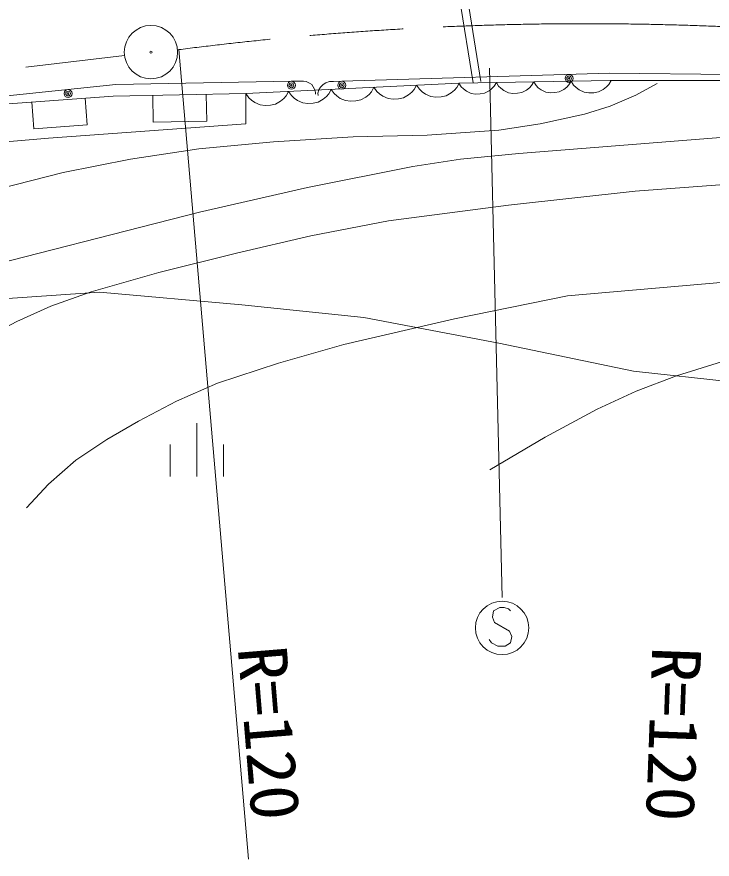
# Model space of a CAD drawing. Units: millimetres, scale not verified. Extents: x 40000 to 680000, y 20000 to 380000.
# Drawn here: x 318472 to 344514, y 254889 to 286444 of the extents above; entities that cross this region are included whole.
import ezdxf
from ezdxf.enums import TextEntityAlignment as Align

# ---------------------------------------------------------------- set-up
doc = ezdxf.new("R2010")
doc.units = ezdxf.units.MM
doc.header["$LTSCALE"] = 1000
doc.linetypes.add('CHAIN', pattern=[18.5, 12, -1.5, 3.5, -1.5])
for name, color, linetype, lineweight in [('M-BGD', 7, 'Continuous', 13), ('M-BGD-EXST', 7, 'Continuous', 13), ('M-BMK', 2, 'CHAIN', 13), ('M-BMK-SRVR', 3, 'Continuous', 13), ('M-STR-HTXT', 7, 'Continuous', 13)]:
    doc.layers.add(name, color=color, linetype=linetype, lineweight=lineweight)
doc.styles.add('ＭＳ ゴシック', font='')
doc.styles.get('ＭＳ ゴシック').set_extended_font_data('MS Gothic')

msp = doc.modelspace()

# ---------------------------------------------------------------- linework, layer by layer
at = {"layer": 'M-BGD'}
for p, q in [((335023, 287291), (335558, 283973)), ((335319, 287339), (335854, 284020)), ((324490, 285211), (324535, 285215)), ((330638, 284031), (340674, 284335)), ((340674, 284335), (346575, 284274)), ((322183, 283909), (328752, 284031)), ((328752, 284031), (329052, 284036)), ((329052, 284036), (329212, 284039)), ((329212, 284039), (329312, 284021)), ((329312, 284021), (329433, 283963)), ((330039, 283972), (330178, 284017)), ((330178, 284017), (330338, 284022)), ((330338, 284022), (330638, 284031)), ((335031, 283963), (340697, 284062)), ((337749, 283871), (337831, 284012)), ((337831, 284012), (337917, 283874)), ((339149, 283895), (339231, 284036)), ((339231, 284036), (339323, 283888)), ((340643, 283911), (340731, 284063)), ((346601, 284062), (340697, 284062)), ((318107, 283483), (322183, 283909)), ((327051, 283569), (335031, 283963)), ((329433, 283963), (329515, 283905)), ((329515, 283905), (329576, 283826)), ((329576, 283826), (329638, 283707)), ((329638, 283707), (329660, 283607)), ((329751, 283584), (329787, 283705)), ((329787, 283705), (329844, 283806)), ((329844, 283806), (329941, 283909)), ((329941, 283909), (330039, 283972)), ((330159, 283563), (330247, 283727)), ((330247, 283727), (330351, 283572)), ((331757, 283641), (331845, 283806)), ((331845, 283806), (331949, 283651)), ((333264, 283620), (333355, 283720)), ((333355, 283720), (333443, 283885)), ((333443, 283885), (333547, 283730)), ((333547, 283730), (333647, 283639)), ((334739, 283597), (334862, 283699)), ((334862, 283699), (334953, 283799)), ((334953, 283799), (335041, 283964)), ((335031, 283963), (335118, 283825)), ((335118, 283825), (335203, 283742)), ((335203, 283742), (335317, 283660)), ((336157, 283675), (336267, 283761)), ((336267, 283761), (336350, 283846)), ((336350, 283846), (336431, 283988)), ((336431, 283988), (336518, 283849)), ((336518, 283849), (336603, 283767)), ((336603, 283767), (336717, 283685)), ((336717, 283685), (336886, 283604)), ((337390, 283612), (337556, 283699)), ((337556, 283699), (337667, 283785)), ((337667, 283785), (337749, 283871)), ((337917, 283874), (338003, 283791)), ((338003, 283791), (338116, 283709)), ((338116, 283709), (338286, 283628)), ((338790, 283637), (338956, 283724)), ((338956, 283724), (339067, 283810)), ((339067, 283810), (339149, 283895)), ((339323, 283888), (339415, 283800)), ((339415, 283800), (339536, 283712)), ((339536, 283712), (339718, 283625)), ((340258, 283634), (340436, 283727)), ((340436, 283727), (340555, 283819)), ((340555, 283819), (340643, 283911)), ((317986, 283175), (322075, 283471)), ((321100, 282398), (321028, 283395)), ((322075, 283471), (327051, 283569)), ((323563, 283500), (323583, 282500)), ((325583, 282540), (325563, 283540)), ((327051, 283569), (327155, 283414)), ((327051, 283569), (327051, 282436)), ((327155, 283414), (327255, 283323)), ((328347, 283281), (328470, 283383)), ((328470, 283383), (328561, 283484)), ((328561, 283484), (328649, 283648)), ((328649, 283648), (328753, 283493)), ((328753, 283493), (328853, 283402)), ((328853, 283402), (328986, 283312)), ((329660, 283607), (329661, 283547)), ((329753, 283504), (329751, 283584)), ((329945, 283360), (330068, 283462)), ((330068, 283462), (330159, 283563)), ((330351, 283572), (330451, 283481)), ((330451, 283481), (330584, 283391)), ((330584, 283391), (330780, 283305)), ((331356, 283333), (331543, 283439)), ((331543, 283439), (331666, 283541)), ((331666, 283541), (331757, 283641)), ((331949, 283651), (332049, 283560)), ((332049, 283560), (332182, 283470)), ((332182, 283470), (332378, 283384)), ((332378, 283384), (332572, 283361)), ((332572, 283361), (332764, 283371)), ((332764, 283371), (332954, 283412)), ((332954, 283412), (333141, 283518)), ((333141, 283518), (333264, 283620)), ((333647, 283639), (333780, 283549)), ((333780, 283549), (333977, 283463)), ((333977, 283463), (334170, 283440)), ((334170, 283440), (334362, 283450)), ((334362, 283450), (334552, 283491)), ((334552, 283491), (334739, 283597)), ((335317, 283660), (335486, 283579)), ((335486, 283579), (335655, 283554)), ((335655, 283554), (335823, 283557)), ((335823, 283557), (335990, 283588)), ((335990, 283588), (336157, 283675)), ((336886, 283604), (337054, 283579)), ((337054, 283579), (337222, 283581)), ((337222, 283581), (337390, 283612)), ((338286, 283628), (338454, 283603)), ((338454, 283603), (338622, 283606)), ((338622, 283606), (338790, 283637)), ((339718, 283625), (339899, 283598)), ((339899, 283598), (340078, 283601)), ((340078, 283601), (340258, 283634)), ((319033, 283251), (319106, 282253)), ((327255, 283323), (327388, 283233)), ((327388, 283233), (327584, 283147)), ((327584, 283147), (327778, 283125)), ((327778, 283125), (327969, 283134)), ((327969, 283134), (328160, 283175)), ((328160, 283175), (328347, 283281)), ((328986, 283312), (329182, 283226)), ((329182, 283226), (329376, 283204)), ((329376, 283204), (329567, 283213)), ((329567, 283213), (329758, 283254)), ((329758, 283254), (329945, 283360)), ((330780, 283305), (330974, 283282)), ((330974, 283282), (331166, 283292)), ((331166, 283292), (331356, 283333)), ((327051, 282436), (319661, 281894)), ((323583, 282500), (325583, 282540)), ((319106, 282253), (321100, 282398)), ((319661, 281894), (313011, 281352)), ((316131, 275749), (321563, 276130)), ((321563, 276130), (326899, 275654)), ((326899, 275654), (331473, 275177)), ((331473, 275177), (336523, 274224)), ((336523, 274224), (341574, 273176)), ((341574, 273176), (348486, 272414)), ((325211, 271222), (325211, 269222)), ((324211, 270422), (324211, 269222)), ((326211, 270422), (326211, 269222))]:
    msp.add_line(p, q, dxfattribs=at)
for points in [[(293763, 272880), (295438, 274145), (296792, 274997), (298132, 275721), (299079, 276133), (300222, 276500), (301707, 276833), (303484, 277116), (307035, 277582), (310753, 278200), (320210, 280613), (322733, 281109), (325283, 281499), (328079, 281768), (331074, 281944), (333836, 282015), (336519, 282197), (338068, 282436), (339731, 282802), (340690, 283093), (341660, 283513), (342450, 283951)], [(295484, 264824), (296620, 266707), (297948, 268674), (298766, 269577), (299889, 270646), (301216, 271867), (302465, 272869), (303482, 273515), (304556, 274060), (305594, 274465), (306747, 274797), (316029, 276758), (325318, 279122), (329362, 280047), (333308, 280841), (335087, 281112), (337275, 281325), (346876, 282086), (350700, 282299), (354519, 282611), (356112, 282783), (357611, 283056), (359217, 283794)], [(309077, 268361), (310359, 269625), (311834, 270920), (313278, 271997), (314745, 272960), (316642, 274075), (318472, 275035), (319750, 275600), (321257, 276138), (323791, 276867), (326703, 277587), (329489, 278235), (332388, 278797), (336888, 279394), (341637, 279919), (351163, 280621), (360855, 281213), (363540, 281381), (366439, 281673), (368601, 281993), (370761, 282420), (373558, 283339)], [(336192, 269474), (338254, 270702), (340208, 271750), (341663, 272416), (343177, 272995), (345470, 273706), (347667, 274281), (350629, 274949), (353745, 275540), (355466, 275777), (357459, 275939), (360361, 276138), (363497, 276467), (366485, 277019), (369512, 277470), (378910, 278284), (388559, 278808), (392529, 278921), (396719, 279144), (399339, 279464), (402192, 279920), (405362, 280696)], [(318836, 268056), (319661, 268933), (320679, 269837), (321842, 270616), (323034, 271294), (324452, 272043), (325988, 272722), (328268, 273473), (330722, 274169), (334862, 275131), (339098, 275994), (348706, 276835), (351234, 277034)]]:
    msp.add_lwpolyline(points, dxfattribs=at)
for centre, radius in [((328755, 283881), 150), ((330642, 283881), 150), ((339156, 284139), 150), ((339156, 284139), 90), ((339156, 284139), 30), ((320390, 283571), 150), ((328755, 283881), 90), ((328755, 283881), 30), ((330642, 283881), 90), ((330642, 283881), 30), ((320390, 283571), 90), ((320390, 283571), 30)]:
    msp.add_circle(centre, radius, dxfattribs=at)
at = {"layer": 'M-BGD-EXST'}
for p, q in [((336646, 264695), (336169, 284516)), ((336326, 264192), (336286, 263952)), ((336566, 264312), (336326, 264192)), ((336726, 264312), (336566, 264312)), ((336886, 264272), (336726, 264312)), ((336966, 264192), (336886, 264272)), ((336286, 263952), (336366, 263752)), ((336366, 263752), (336926, 263432)), ((336926, 263432), (337006, 263232)), ((337006, 263232), (336966, 262992)), ((336246, 262992), (336166, 263112)), ((336486, 262872), (336246, 262992)), ((336766, 262872), (336486, 262872)), ((336966, 262992), (336766, 262872))]:
    msp.add_line(p, q, dxfattribs=at)
msp.add_circle((336646, 263552), 1000, dxfattribs=at)
at = {"layer": 'M-BMK'}
msp.add_line((300443, 282341), (322501, 285002), dxfattribs=at)
msp.add_arc((339779, 166188), 120000, 86.82112, 97.29825, dxfattribs=at)
at = {"layer": 'M-BMK-SRVR'}
for radius in [1000, 40]:
    msp.add_circle((323494, 285122), radius, dxfattribs=at)
at = {"layer": 'M-STR-HTXT'}
msp.add_line((324535, 285215), (327151, 254889), dxfattribs=at)

# ---------------------------------------------------------------- texts
at = {"layer": 'M-STR-HTXT', "style": 'ＭＳ ゴシック', "width": 1.05}
for rotation, p in [(274.7, (326195, 262761)), (267.9, (341726, 262898))]:
    msp.add_text('R=120', height=1833, rotation=rotation, dxfattribs=at).set_placement(p, align=Align.BOTTOM_LEFT)

doc.saveas('drawing.dxf')
